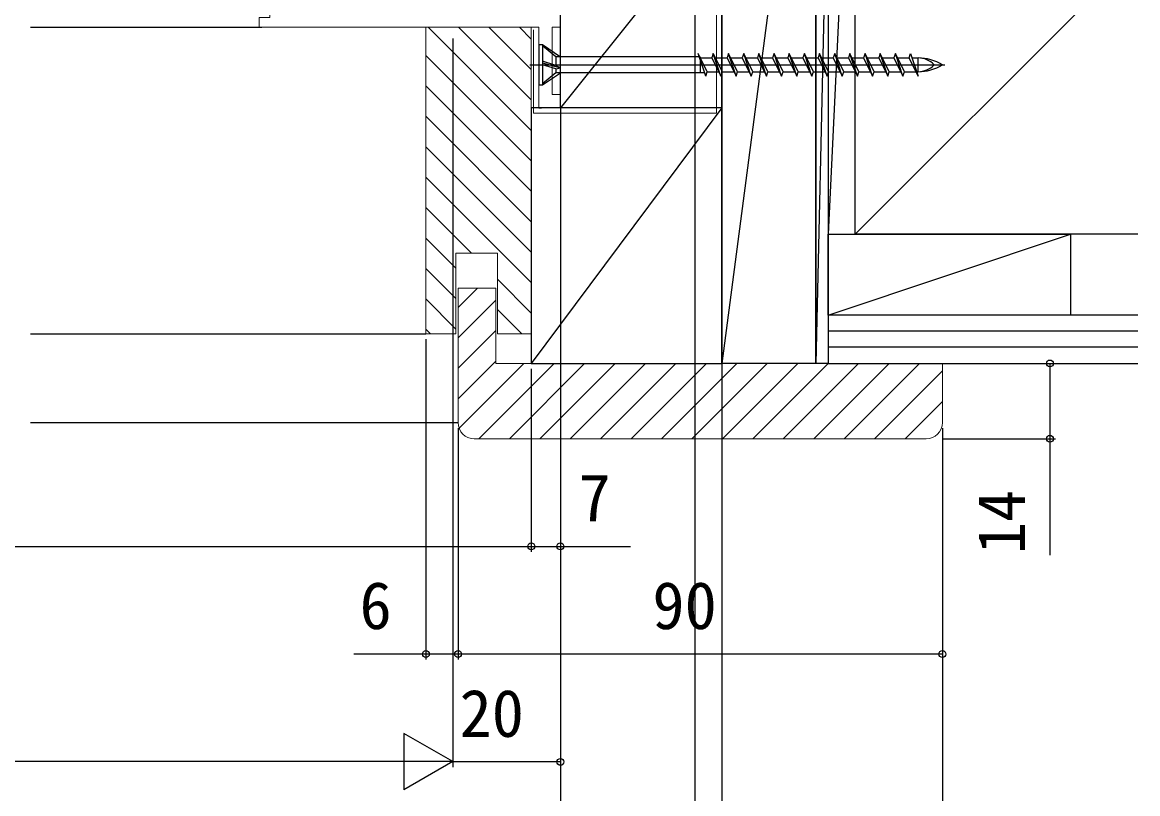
# Model space of a CAD drawing. Units: millimetres, scale not verified. Extents: x -525 to 525, y -783 to 778.
# Drawn here: x 158 to 365.3, y -545 to -401.7 of the extents above; entities that cross this region are included whole.
import ezdxf
from ezdxf.enums import TextEntityAlignment as Align

# ---------------------------------------------------------------- set-up
doc = ezdxf.new("R2010")
doc.units = ezdxf.units.MM
doc.header["$LTSCALE"] = 4
doc.layers.add('0-2_YKK_11', color=7, linetype='Continuous', lineweight=18)
doc.layers.add('0-9_YSS_KE', color=3, linetype='Continuous', lineweight=18)
for name, color, linetype in [('0-4_YKK_12', 2, 'Continuous'), ('0-5_YKK_13', 4, 'Continuous'), ('0-6_YKK_D', 6, 'Continuous'), ('0-8_YSS_K', 3, 'Continuous')]:
    doc.layers.add(name, color=color, linetype=linetype)
doc.styles.add('ＭＳ ゴシック', font='')
doc.styles.get('ＭＳ ゴシック').set_extended_font_data('MS Gothic')

msp = doc.modelspace()

# ---------------------------------------------------------------- linework, layer by layer
at = {"layer": '0-2_YKK_11', "color": 211}
msp.add_lwpolyline([(258, -348.682), (258, -402.582), (256.5, -402.582), (256.5, -415.082), (258, -415.082), (258, -417.582), (254, -417.582), (254, -402.582), (202, -402.582), (202, -400.782), (204, -400.782), (204, -392.582), (207.3, -392.582)], dxfattribs=at)
at = {"layer": '0-4_YKK_12'}
for p, q in [((159.5, -402.582), (202.5, -402.582)), ((254.5, -417.582), (252.6, -417.582)), ((254, -417.582), (254.5, -417.582))]:
    msp.add_line(p, q, dxfattribs=at)
at = {"layer": '0-5_YKK_13'}
for p, q in [((254, -405.832), (254, -413.332)), ((254, -405.832), (254.7, -405.832)), ((254.7, -405.832), (254.7, -413.332)), ((254.7, -405.832), (258, -408.107)), ((257.173, -408.107), (254.7, -406.032)), ((283.82, -408.107), (257.173, -408.107)), ((257.173, -408.107), (257.173, -409.718)), ((285.02, -411.682), (283.61, -407.482)), ((285.297, -410.857), (283.61, -407.482)), ((283.922, -408.107), (284, -408.107)), ((284, -408.107), (284, -411.032)), ((284.022, -408.307), (286.153, -408.307)), ((286.43, -407.482), (286.153, -408.307)), ((286.153, -408.307), (287.84, -411.682)), ((287.84, -411.682), (286.43, -407.482)), ((288.117, -410.857), (286.43, -407.482)), ((286.842, -408.307), (288.973, -408.307)), ((289.25, -407.482), (288.973, -408.307)), ((290.937, -410.857), (289.25, -407.482)), ((289.662, -408.307), (291.793, -408.307)), ((292.07, -407.482), (291.793, -408.307)), ((293.757, -410.857), (292.07, -407.482)), ((292.482, -408.307), (294.613, -408.307)), ((294.89, -407.482), (294.613, -408.307)), ((296.577, -410.857), (294.89, -407.482)), ((295.302, -408.307), (297.433, -408.307)), ((297.71, -407.482), (297.433, -408.307)), ((299.397, -410.857), (297.71, -407.482)), ((298.122, -408.307), (300.253, -408.307)), ((300.53, -407.482), (300.253, -408.307)), ((302.217, -410.857), (300.53, -407.482)), ((300.942, -408.307), (303.073, -408.307)), ((303.35, -407.482), (303.073, -408.307)), ((305.037, -410.857), (303.35, -407.482)), ((303.762, -408.307), (305.893, -408.307)), ((306.17, -407.482), (305.893, -408.307)), ((307.857, -410.857), (306.17, -407.482)), ((306.582, -408.307), (308.713, -408.307)), ((308.99, -407.482), (308.713, -408.307)), ((310.677, -410.857), (308.99, -407.482)), ((309.402, -408.307), (311.533, -408.307)), ((311.81, -407.482), (311.533, -408.307)), ((313.497, -410.857), (311.81, -407.482)), ((312.222, -408.307), (314.353, -408.307)), ((314.63, -407.482), (314.353, -408.307)), ((316.317, -410.857), (314.63, -407.482)), ((315.042, -408.307), (317.173, -408.307)), ((319.137, -410.857), (317.45, -407.482)), ((317.862, -408.307), (319.993, -408.307)), ((319.993, -408.307), (321.68, -411.682)), ((321.957, -410.857), (320.27, -407.482)), ((320.682, -408.307), (322.813, -408.307)), ((322.813, -408.307), (323.09, -407.482)), ((324.5, -411.682), (322.813, -408.307)), ((323.09, -407.482), (324.5, -411.682)), ((323.367, -408.307), (324.5, -408.307)), ((324.5, -410.857), (324.5, -408.307)), ((252.332, -409.582), (329.472, -409.582)), ((257.173, -409.709), (254.7, -408.932)), ((254.7, -409.21), (258, -410.163)), ((257.173, -410.359), (254.7, -409.582)), ((257.173, -409.709), (258, -410.163)), ((257.173, -410.359), (258, -410.163)), ((257.173, -410.359), (257.173, -411.057)), ((257.173, -411.057), (254.7, -413.132)), ((254.7, -413.332), (258, -411.057)), ((284.81, -411.057), (257.173, -411.057)), ((285.02, -411.682), (285.297, -410.857)), ((285.297, -410.857), (287.428, -410.857)), ((287.84, -411.682), (288.117, -410.857)), ((288.117, -410.857), (290.248, -410.857)), ((290.66, -411.682), (290.937, -410.857)), ((290.937, -410.857), (293.068, -410.857)), ((293.48, -411.682), (293.757, -410.857)), ((293.757, -410.857), (295.888, -410.857)), ((296.3, -411.682), (296.577, -410.857)), ((296.577, -410.857), (298.708, -410.857)), ((299.12, -411.682), (299.397, -410.857)), ((299.397, -410.857), (301.528, -410.857)), ((301.94, -411.682), (302.217, -410.857)), ((302.217, -410.857), (304.348, -410.857)), ((304.76, -411.682), (305.037, -410.857)), ((305.037, -410.857), (307.168, -410.857)), ((307.58, -411.682), (307.857, -410.857)), ((307.857, -410.857), (309.988, -410.857)), ((310.4, -411.682), (310.677, -410.857)), ((310.677, -410.857), (312.808, -410.857)), ((313.22, -411.682), (313.497, -410.857)), ((313.497, -410.857), (315.628, -410.857)), ((316.04, -411.682), (316.317, -410.857)), ((316.317, -410.857), (318.448, -410.857)), ((318.86, -411.682), (319.137, -410.857)), ((319.137, -410.857), (321.268, -410.857)), ((321.68, -411.682), (321.957, -410.857)), ((321.957, -410.857), (324.088, -410.857)), ((324.223, -410.857), (324.5, -410.857)), ((254, -413.332), (254.7, -413.332))]:
    msp.add_line(p, q, dxfattribs=at)
for points in [[(288.973, -408.307), (290.66, -411.682), (289.25, -407.482)], [(291.793, -408.307), (293.48, -411.682), (292.07, -407.482)], [(294.613, -408.307), (296.3, -411.682), (294.89, -407.482)], [(297.433, -408.307), (299.12, -411.682), (297.71, -407.482)], [(300.253, -408.307), (301.94, -411.682), (300.53, -407.482)], [(303.073, -408.307), (304.76, -411.682), (303.35, -407.482)], [(305.893, -408.307), (307.58, -411.682), (306.17, -407.482)], [(308.713, -408.307), (310.4, -411.682), (308.99, -407.482)], [(311.533, -408.307), (313.22, -411.682), (311.81, -407.482)], [(314.353, -408.307), (316.04, -411.682), (314.63, -407.482)], [(321.68, -411.682), (320.27, -407.482), (319.993, -408.307)]]:
    msp.add_lwpolyline(points, dxfattribs=at)
msp.add_lwpolyline([(317.173, -408.307), (318.86, -411.682), (317.45, -407.482)], close=True, dxfattribs=at)
for centre, radius, start, end in [((324.5, -416.885), 8.579, 58.36161, 90), ((324.5, -412.473), 4.167, 43.94902, 90), ((324.5, -402.278), 8.579, 270, 301.63839), ((324.5, -406.69), 4.167, 270, 316.05098)]:
    msp.add_arc(centre, radius, start, end, dxfattribs=at)
at = {"layer": '0-6_YKK_D'}
for p, q in [((288, -309.182), (288, -600.082)), ((288, -309.182), (288, -580.082)), ((288, -309.182), (288, -600.082)), ((283, -365.782), (283, -580.082)), ((283, -365.782), (283, -580.082)), ((283, -365.782), (283, -560.082)), ((238, -404.676), (238, -540.121)), ((258, -417.192), (258, -540.121)), ((258, -417.332), (258, -560.082)), ((258, -418.082), (258, -560.082)), ((258, -418.082), (258, -500.082)), ((238, -423.986), (238, -540.082)), ((233, -460.582), (233, -520.082)), ((252.6, -466.082), (252.6, -500.082)), ((252.6, -466.082), (252.6, -500.082)), ((329, -465.082), (350, -465.082)), ((239, -477.082), (239, -520.082)), ((239, -477.082), (239, -520.082)), ((329, -477.082), (329, -600.082)), ((329, -477.082), (329, -520.082)), ((329, -479.082), (350, -479.082)), ((-252.6, -499.082), (252.6, -499.082)), ((329, -519.082), (239, -519.082)), ((238, -539.082), (228.907, -533.832)), ((228.907, -533.832), (228.907, -544.332)), ((227.5, -539.082), (-227.5, -539.082)), ((238, -539.082), (219.813, -539.082)), ((238, -539.082), (228.907, -544.332)), ((258, -539.121), (238, -539.121))]:
    msp.add_line(p, q, dxfattribs=at)
for points in [[(349, -465.082), (349, -479.082), (349, -500.7)], [(252.6, -499.082), (258, -499.082), (271.027, -499.082)], [(239, -519.082), (233, -519.082), (219.632, -519.082)]]:
    msp.add_lwpolyline(points, dxfattribs=at)
for centre in [(349, -465.082), (349, -479.082), (252.6, -499.082), (252.6, -499.082), (258, -499.082), (233, -519.082), (239, -519.082), (239, -519.082), (329, -519.082), (258, -539.121)]:
    msp.add_circle(centre, 0.637, dxfattribs=at)
at = {"layer": '0-8_YSS_K'}
for p, q in [((305.5, -331.582), (288, -465.082)), ((312.8, -336.082), (307.8, -441.082)), ((307.8, -363.132), (305.5, -465.082)), ((288, -380.082), (258, -417.582)), ((365.3, -388.582), (312.8, -441.082)), ((252.6, -421.769), (233.412, -402.582)), ((252.6, -416.112), (239.069, -402.582)), ((252.6, -410.456), (244.726, -402.582)), ((252.6, -404.799), (250.383, -402.582)), ((252.6, -427.426), (233, -407.826)), ((252.6, -433.083), (233, -413.483)), ((288, -417.582), (252.6, -465.082)), ((252.6, -438.74), (233, -419.14)), ((252.6, -444.397), (233, -424.797)), ((252.6, -450.054), (233, -430.454)), ((241.471, -444.582), (233, -436.11)), ((307.8, -456.082), (352.8, -441.082)), ((238.6, -447.367), (233, -441.767)), ((238.6, -453.024), (233, -447.424)), ((252.6, -455.71), (246.3, -449.41)), ((239, -454.658), (242.576, -451.082)), ((238.6, -458.681), (233, -453.081)), ((239, -460.315), (246, -453.315)), ((250.814, -459.582), (246.3, -455.067)), ((159.5, -459.582), (233, -459.582)), ((233.844, -459.582), (233, -458.738)), ((239, -465.972), (246, -458.972)), ((365.3, -459.082), (307.8, -459.082)), ((365.3, -462.082), (307.8, -462.082)), ((239, -471.628), (246, -464.628)), ((239.18, -477.105), (251.204, -465.082)), ((242.861, -479.082), (256.861, -465.082)), ((248.517, -479.082), (262.517, -465.082)), ((254.174, -479.082), (268.174, -465.082)), ((259.831, -479.082), (273.831, -465.082)), ((265.488, -479.082), (279.488, -465.082)), ((271.145, -479.082), (285.145, -465.082)), ((276.802, -479.082), (290.802, -465.082)), ((282.459, -479.082), (296.459, -465.082)), ((288.115, -479.082), (302.115, -465.082)), ((293.772, -479.082), (307.772, -465.082)), ((299.429, -479.082), (313.429, -465.082)), ((305.086, -479.082), (319.086, -465.082)), ((310.743, -479.082), (324.743, -465.082)), ((316.4, -479.082), (329, -466.481)), ((322.057, -479.082), (329, -472.138)), ((159.5, -476.082), (239, -476.082))]:
    msp.add_line(p, q, dxfattribs=at)
for points in [[(288, -331.582), (305.5, -331.582), (305.5, -465.082), (288, -465.082)], [(307.8, -441.082), (312.8, -441.082), (312.8, -336.082), (307.8, -336.082)], [(307.8, -465.082), (305.5, -465.082), (305.5, -363.082), (307.8, -363.082)], [(258, -380.082), (288, -380.082), (288, -417.582), (258, -417.582)], [(288, -417.582), (252.6, -417.582), (252.6, -465.082), (288, -465.082)], [(352.8, -441.082), (352.8, -456.082), (307.8, -456.082), (307.8, -441.082)]]:
    msp.add_lwpolyline(points, close=True, dxfattribs=at)
for points in [[(365.3, -441.082), (312.8, -441.082), (312.8, -336.082), (365.3, -336.082)], [(365.3, -456.082), (307.8, -456.082), (307.8, -441.082)], [(307.8, -456.082), (307.8, -465.082), (365.3, -465.082)]]:
    msp.add_lwpolyline(points, dxfattribs=at)
at = {"layer": '0-9_YSS_KE', "color": 80}
msp.add_line((287, -418.594), (287, -330.578), dxfattribs=at)
at = {"layer": '0-9_YSS_KE'}
msp.add_line((242, -479.082), (326, -479.082), dxfattribs=at)
msp.add_lwpolyline([(233, -459.582), (233, -402.582), (252.6, -402.582), (252.6, -459.582), (246.3, -459.582), (246.3, -444.582), (238.6, -444.582), (238.6, -459.582)], close=True, dxfattribs=at)
at = {"layer": '0-9_YSS_KE', "color": 80}
msp.add_lwpolyline([(287, -418.594), (253.002, -418.582), (253.007, -403.081)], dxfattribs=at)
at = {"layer": '0-9_YSS_KE'}
msp.add_lwpolyline([(329, -476.082), (329, -465.082), (246, -465.082), (246, -451.082), (239, -451.082), (239, -476.082)], dxfattribs=at)
for centre, start, end in [((242, -476.082), 180.00001, 269.99999), ((326, -476.082), 270.00001, 359.99999)]:
    msp.add_arc(centre, 3, start, end, dxfattribs=at)

# ---------------------------------------------------------------- texts
at = {"layer": '0-6_YKK_D', "style": 'ＭＳ ゴシック'}
for s, p in [('7', (261.391, -497.082)), ('6', (220.677, -517.082)), ('90', (275.102, -517.082)), ('20', (239.26, -537.121))]:
    msp.add_text(s, height=8.798, dxfattribs=at).set_placement(p, align=Align.BOTTOM_LEFT)
msp.add_text('14', height=8.798, rotation=90, dxfattribs=at).set_placement((347, -500.541), align=Align.BOTTOM_LEFT)

doc.saveas('drawing.dxf')
